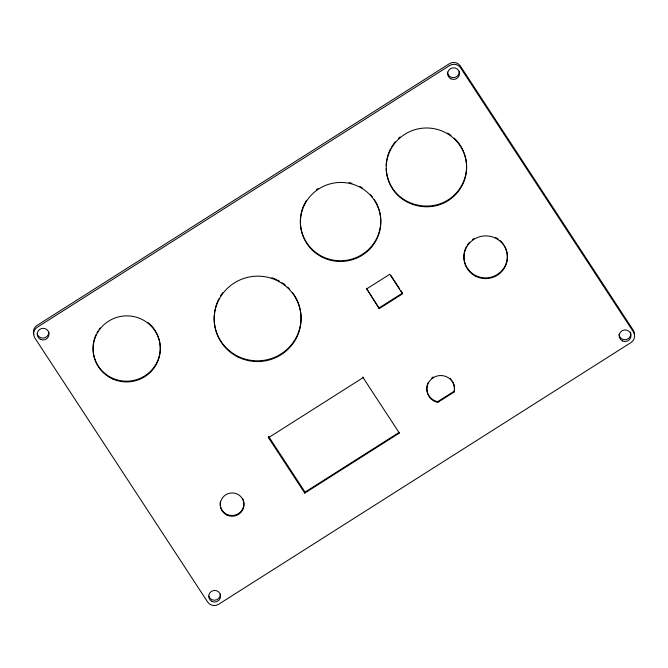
<?xml version="1.0" encoding="UTF-8"?>
<svg xmlns="http://www.w3.org/2000/svg" width="668" height="668" viewBox="0 0 668 668"><rect width="100%" height="100%" fill="white"/><g stroke="black" fill="none" stroke-linecap="round" stroke-linejoin="round"><path stroke-width="1" d="M366.465 289.052L389.753 274.281L402.545 293.836L379.265 308.608L366.381 288.317L379.265 308.608M379.173 307.873L402.453 293.102L400.783 290.547M304.742 493.118L304.65 492.383L399.272 432.321L399.364 433.056L304.742 493.118L268.478 437.707L363.1 377.645L363.008 376.911M454.123 391.248L454.215 391.982L437.757 402.412L437.665 401.677L454.123 391.248A13.836 13.585 -7.1 0 0 452.261 380.994M390.772 275.241L399.673 288.852M363.1 377.645L399.364 433.056M268.594 436.404L305.284 492.466M268.386 436.972L268.478 437.707M504.39 245.699A21.735 21.351 -7.1 0 1 488.984 277.604A21.735 21.351 -7.1 0 1 464.377 252.053M464.594 251.151A21.735 21.351 -7.1 0 1 466.297 246.801M467.241 245.181A21.735 21.351 -7.1 0 1 469.537 242.208M472.326 239.67A21.735 21.351 -7.1 0 1 473.879 238.593M495.581 237.507A21.735 21.351 -7.1 0 1 498.019 238.935M500.24 240.664A21.735 21.351 -7.1 0 1 503.371 244.146M634.375 333.825A7.907 7.766 -7.1 0 0 633.13 330L460.344 65.982A7.907 7.766 -7.1 0 0 449.43 63.685L37.024 325.425A7.907 7.766 -7.1 0 0 33.767 334.334M437.665 401.677A13.836 13.585 -7.1 0 1 426.952 386.388M427.119 385.511A13.836 13.585 -7.1 0 1 428.338 382.196M431.703 378.038A13.836 13.585 -7.1 0 1 433.156 376.977M449.931 378.297A13.836 13.585 -7.1 0 1 451.184 379.566M437.757 402.412A13.836 13.585 -7.1 0 1 427.203 386.263A13.836 13.585 -7.1 0 1 443.686 375.834A13.836 13.585 -7.1 0 1 454.215 391.982M294.68 295.765A43.453 42.685 -7.1 0 1 267.776 359.576A43.453 42.685 -7.1 0 1 214.236 315.229M214.436 313.192A43.453 42.685 -7.1 0 1 215.121 309.192M215.355 308.207A43.453 42.685 -7.1 0 1 218.97 298.688M220.49 296.033A43.453 42.685 -7.1 0 1 222.82 292.642M271.809 277.721A43.453 42.685 -7.1 0 1 276.594 279.65M277.512 280.101A43.453 42.685 -7.1 0 1 279.316 281.061M281.954 282.673A43.453 42.685 -7.1 0 1 285.269 285.111M287.574 287.106A43.453 42.685 -7.1 0 1 289.737 289.286M292.375 292.425A43.453 42.685 -7.1 0 1 294.137 294.914M242.542 498.395A11.857 11.648 -7.1 0 1 233.633 515.395A11.857 11.648 -7.1 0 1 220.465 501.417M48.814 331.979A5.928 5.82 -7.1 0 1 37.249 334.075M220.348 594.086A5.928 5.82 -7.1 0 1 208.775 596.182M630.525 332.088A5.928 5.82 -7.1 0 1 625.924 339.611A5.928 5.82 -7.1 0 1 618.96 334.184M459.267 71.476A5.928 5.82 -7.1 0 1 453.622 77.597A5.928 5.82 -7.1 0 1 447.426 72.077M148.112 322.669A33.609 33.016 -7.1 0 1 138.293 379.09A33.609 33.016 -7.1 0 1 93.52 342.734M93.695 341.799A33.609 33.016 -7.1 0 1 96.117 334.493M96.977 332.773A33.609 33.016 -7.1 0 1 97.954 331.094M99.023 329.474A33.609 33.016 -7.1 0 1 100.183 327.921M374.381 199.749A40.214 39.504 -7.1 0 1 347.644 260.094A40.214 39.504 -7.1 0 1 301.26 212.967M301.493 211.965A40.214 39.504 -7.1 0 1 306.37 200.55M316.482 189.67A40.214 39.504 -7.1 0 1 318.043 188.576M349.122 182.589A40.214 39.504 -7.1 0 1 351.886 183.274M359.918 186.522A40.214 39.504 -7.1 0 1 362.624 188.117M370.565 194.822A40.214 39.504 -7.1 0 1 372.577 197.227M454.182 138.134A40.214 39.504 -7.1 0 1 448.053 199.932C430.134 211.455 404.165 206.195 392.508 188.242A40.214 39.504 -7.1 0 1 386.188 168.787M386.162 165.689A40.214 39.504 -7.1 0 1 386.864 159.51M387.073 158.5A40.214 39.504 -7.1 0 1 390.63 148.78M391.64 146.977A40.214 39.504 -7.1 0 1 395.256 141.85M398.621 138.276A40.214 39.504 -7.1 0 1 400.048 136.998M447.543 133.099A40.214 39.504 -7.1 0 1 451.017 135.454M449.656 65.522L37.258 327.262A7.907 7.766 -7.1 0 0 34.87 338L207.656 602.018A7.907 7.766 -7.1 0 0 218.57 604.315L630.976 342.575A7.907 7.766 -7.1 0 0 633.356 331.837L460.578 67.819A7.907 7.766 -7.1 0 0 449.656 65.522M448.144 200.667C430.225 212.19 404.257 206.93 392.6 188.977A40.214 39.504 -7.1 0 1 404.733 134.335A40.214 39.504 -7.1 0 1 460.285 146.025A40.214 39.504 -7.1 0 1 448.144 200.667M475.725 276.276A21.735 21.351 -7.1 0 0 507.404 256.17A21.735 21.351 -7.1 0 0 473.963 239.328A21.735 21.351 -7.1 0 0 475.725 276.276M237.716 356.879A43.453 42.685 -7.1 0 0 301.059 316.674A43.453 42.685 -7.1 0 0 234.209 283.015A43.453 42.685 -7.1 0 0 237.716 356.879M226.694 514.961A11.857 11.648 -7.1 0 0 243.979 503.998A11.857 11.648 -7.1 0 0 225.742 494.813A11.857 11.648 -7.1 0 0 226.694 514.961M450.85 78.799A5.928 5.82 -7.1 0 0 459.492 73.313A5.928 5.82 -7.1 0 0 450.374 68.721A5.928 5.82 -7.1 0 0 450.85 78.799M211.931 601.409A5.928 5.82 -7.1 0 0 220.574 595.923A5.928 5.82 -7.1 0 0 211.455 591.33A5.928 5.82 -7.1 0 0 211.931 601.409M622.384 340.905A5.928 5.82 -7.1 0 0 631.026 335.428A5.928 5.82 -7.1 0 0 621.908 330.835A5.928 5.82 -7.1 0 0 622.384 340.905M112.683 378.956A33.609 33.016 -7.1 0 0 160.195 345.707A33.609 33.016 -7.1 0 0 107.323 322.026A33.609 33.016 -7.1 0 0 112.683 378.956M40.397 339.302A5.928 5.82 -7.1 0 0 49.04 333.816A5.928 5.82 -7.1 0 0 39.921 329.224A5.928 5.82 -7.1 0 0 40.397 339.302M322.176 257.147A40.214 39.504 -7.1 0 0 380.793 219.947A40.214 39.504 -7.1 0 0 318.92 188.802A40.214 39.504 -7.1 0 0 322.176 257.147"/></g></svg>
